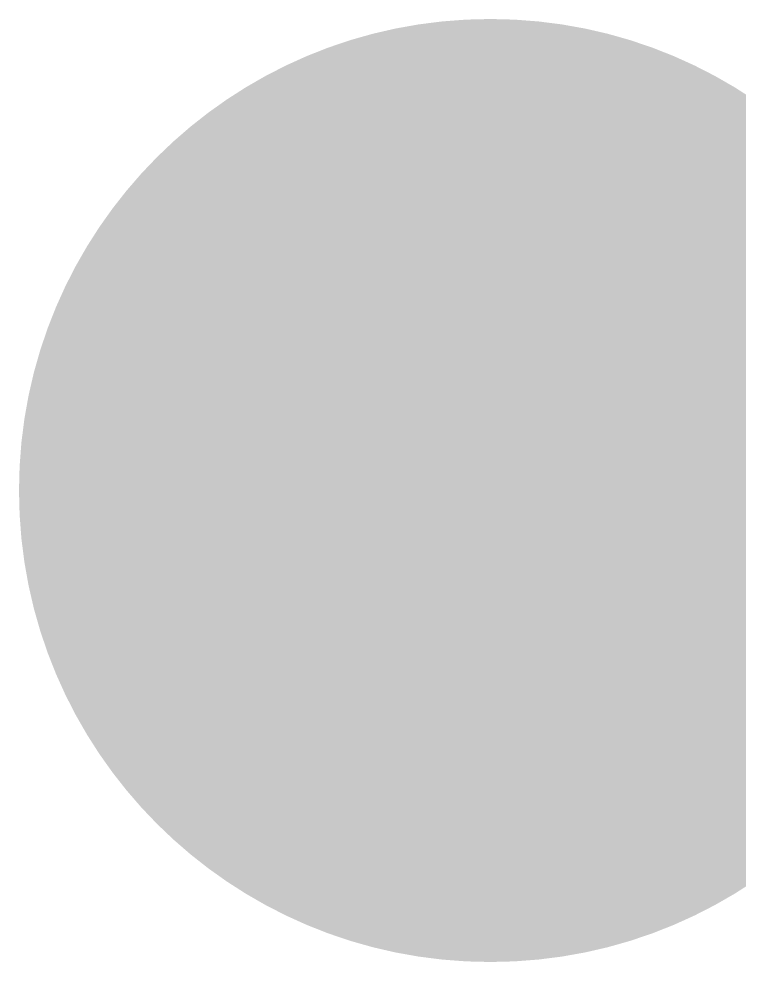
# Model space of a CAD drawing. Header units: inches. Extents: x -3 to 191, y -18 to 93.
# Drawn here: x 129.65 to 130.108, y 51.2 to 51.8 of the extents above; entities that cross this region are included whole.
import ezdxf

# ---------------------------------------------------------------- set-up
doc = ezdxf.new("R2010")
doc.units = ezdxf.units.IN
for name, color, linetype in [('Bottom Layer', 5, 'Continuous'), ('GND 1', 90, 'Continuous'), ('GND 2', 156, 'Continuous'), ('PWR', 16, 'Continuous'), ('Signal L4', 76, 'Continuous'), ('Top Layer', 1, 'Continuous'), ('Via Holes', 16, 'Continuous')]:
    doc.layers.add(name, color=color, linetype=linetype)

msp = doc.modelspace()

# ---------------------------------------------------------------- hatches: boundary and pattern name
at = {"layer": 'Bottom Layer'}
h = msp.add_hatch(color=5, dxfattribs=at)
edge = h.paths.add_edge_path()
edge.add_arc((129.95000934, 51.50000113999999), 0.2999994, 0, 360)
at = {"layer": 'GND 1'}
h = msp.add_hatch(color=90, dxfattribs=at)
edge = h.paths.add_edge_path()
edge.add_arc((129.95000934, 51.50000113999999), 0.2999994, 0, 360)
at = {"layer": 'GND 2'}
h = msp.add_hatch(color=156, dxfattribs=at)
edge = h.paths.add_edge_path()
edge.add_arc((129.95000934, 51.50000113999999), 0.2999994, 0, 360)
at = {"layer": 'PWR'}
h = msp.add_hatch(color=16, dxfattribs=at)
edge = h.paths.add_edge_path()
edge.add_arc((129.95000934, 51.50000113999999), 0.2999994, 0, 360)
at = {"layer": 'Signal L4'}
h = msp.add_hatch(color=76, dxfattribs=at)
edge = h.paths.add_edge_path()
edge.add_arc((129.95000934, 51.50000113999999), 0.2999994, 0, 360)
at = {"layer": 'Top Layer'}
h = msp.add_hatch(color=1, dxfattribs=at)
edge = h.paths.add_edge_path()
edge.add_arc((129.95000934, 51.50000113999999), 0.2999994, 0, 360)
at = {"layer": 'Via Holes'}
h = msp.add_hatch(color=7, dxfattribs=at)
edge = h.paths.add_edge_path()
edge.add_arc((129.95000934, 51.50000113999999), 0.1499997, 0, 360)

# ---------------------------------------------------------------- linework, layer by layer
at = {"layer": 'Top Layer'}
for points in [[(129.95000934, 51.50000113999999, 0.499999, 0.499999, 0), (129.99999908, 51.50000113999999, 0.499999, 0.499999, 0)], [(129.99999908, 51.50000113999999, 0.499999, 0.499999, 0), (130.00000162, 51.4999986, 0.499999, 0.499999, 0)], [(130.00000162, 51.4999986, 0.499999, 0.499999, 0), (130.75001028, 51.4999986, 0.499999, 0.499999, 0)]]:
    msp.add_lwpolyline(points, format="xyseb", dxfattribs=at)
for points in [[(129.82501086, 51.50000113999999, 0.2499995, 0.2499995, 1), (130.07500782, 51.50000113999999, 0.2499995, 0.2499995, 1)], [(129.8750006, 51.50000113999999, 0.2499995, 0.2499995, 1), (130.12499756, 51.50000113999999, 0.2499995, 0.2499995, 1)], [(129.8750006, 51.50000113999999, 0.2499995, 0.2499995, 1), (130.12499756, 51.50000113999999, 0.2499995, 0.2499995, 1)], [(129.87500314, 51.4999986, 0.2499995, 0.2499995, 1), (130.1250001, 51.4999986, 0.2499995, 0.2499995, 1)], [(129.87500314, 51.4999986, 0.2499995, 0.2499995, 1), (130.1250001, 51.4999986, 0.2499995, 0.2499995, 1)]]:
    msp.add_lwpolyline(points, format="xyseb", close=True, dxfattribs=at)

doc.saveas('drawing.dxf')
